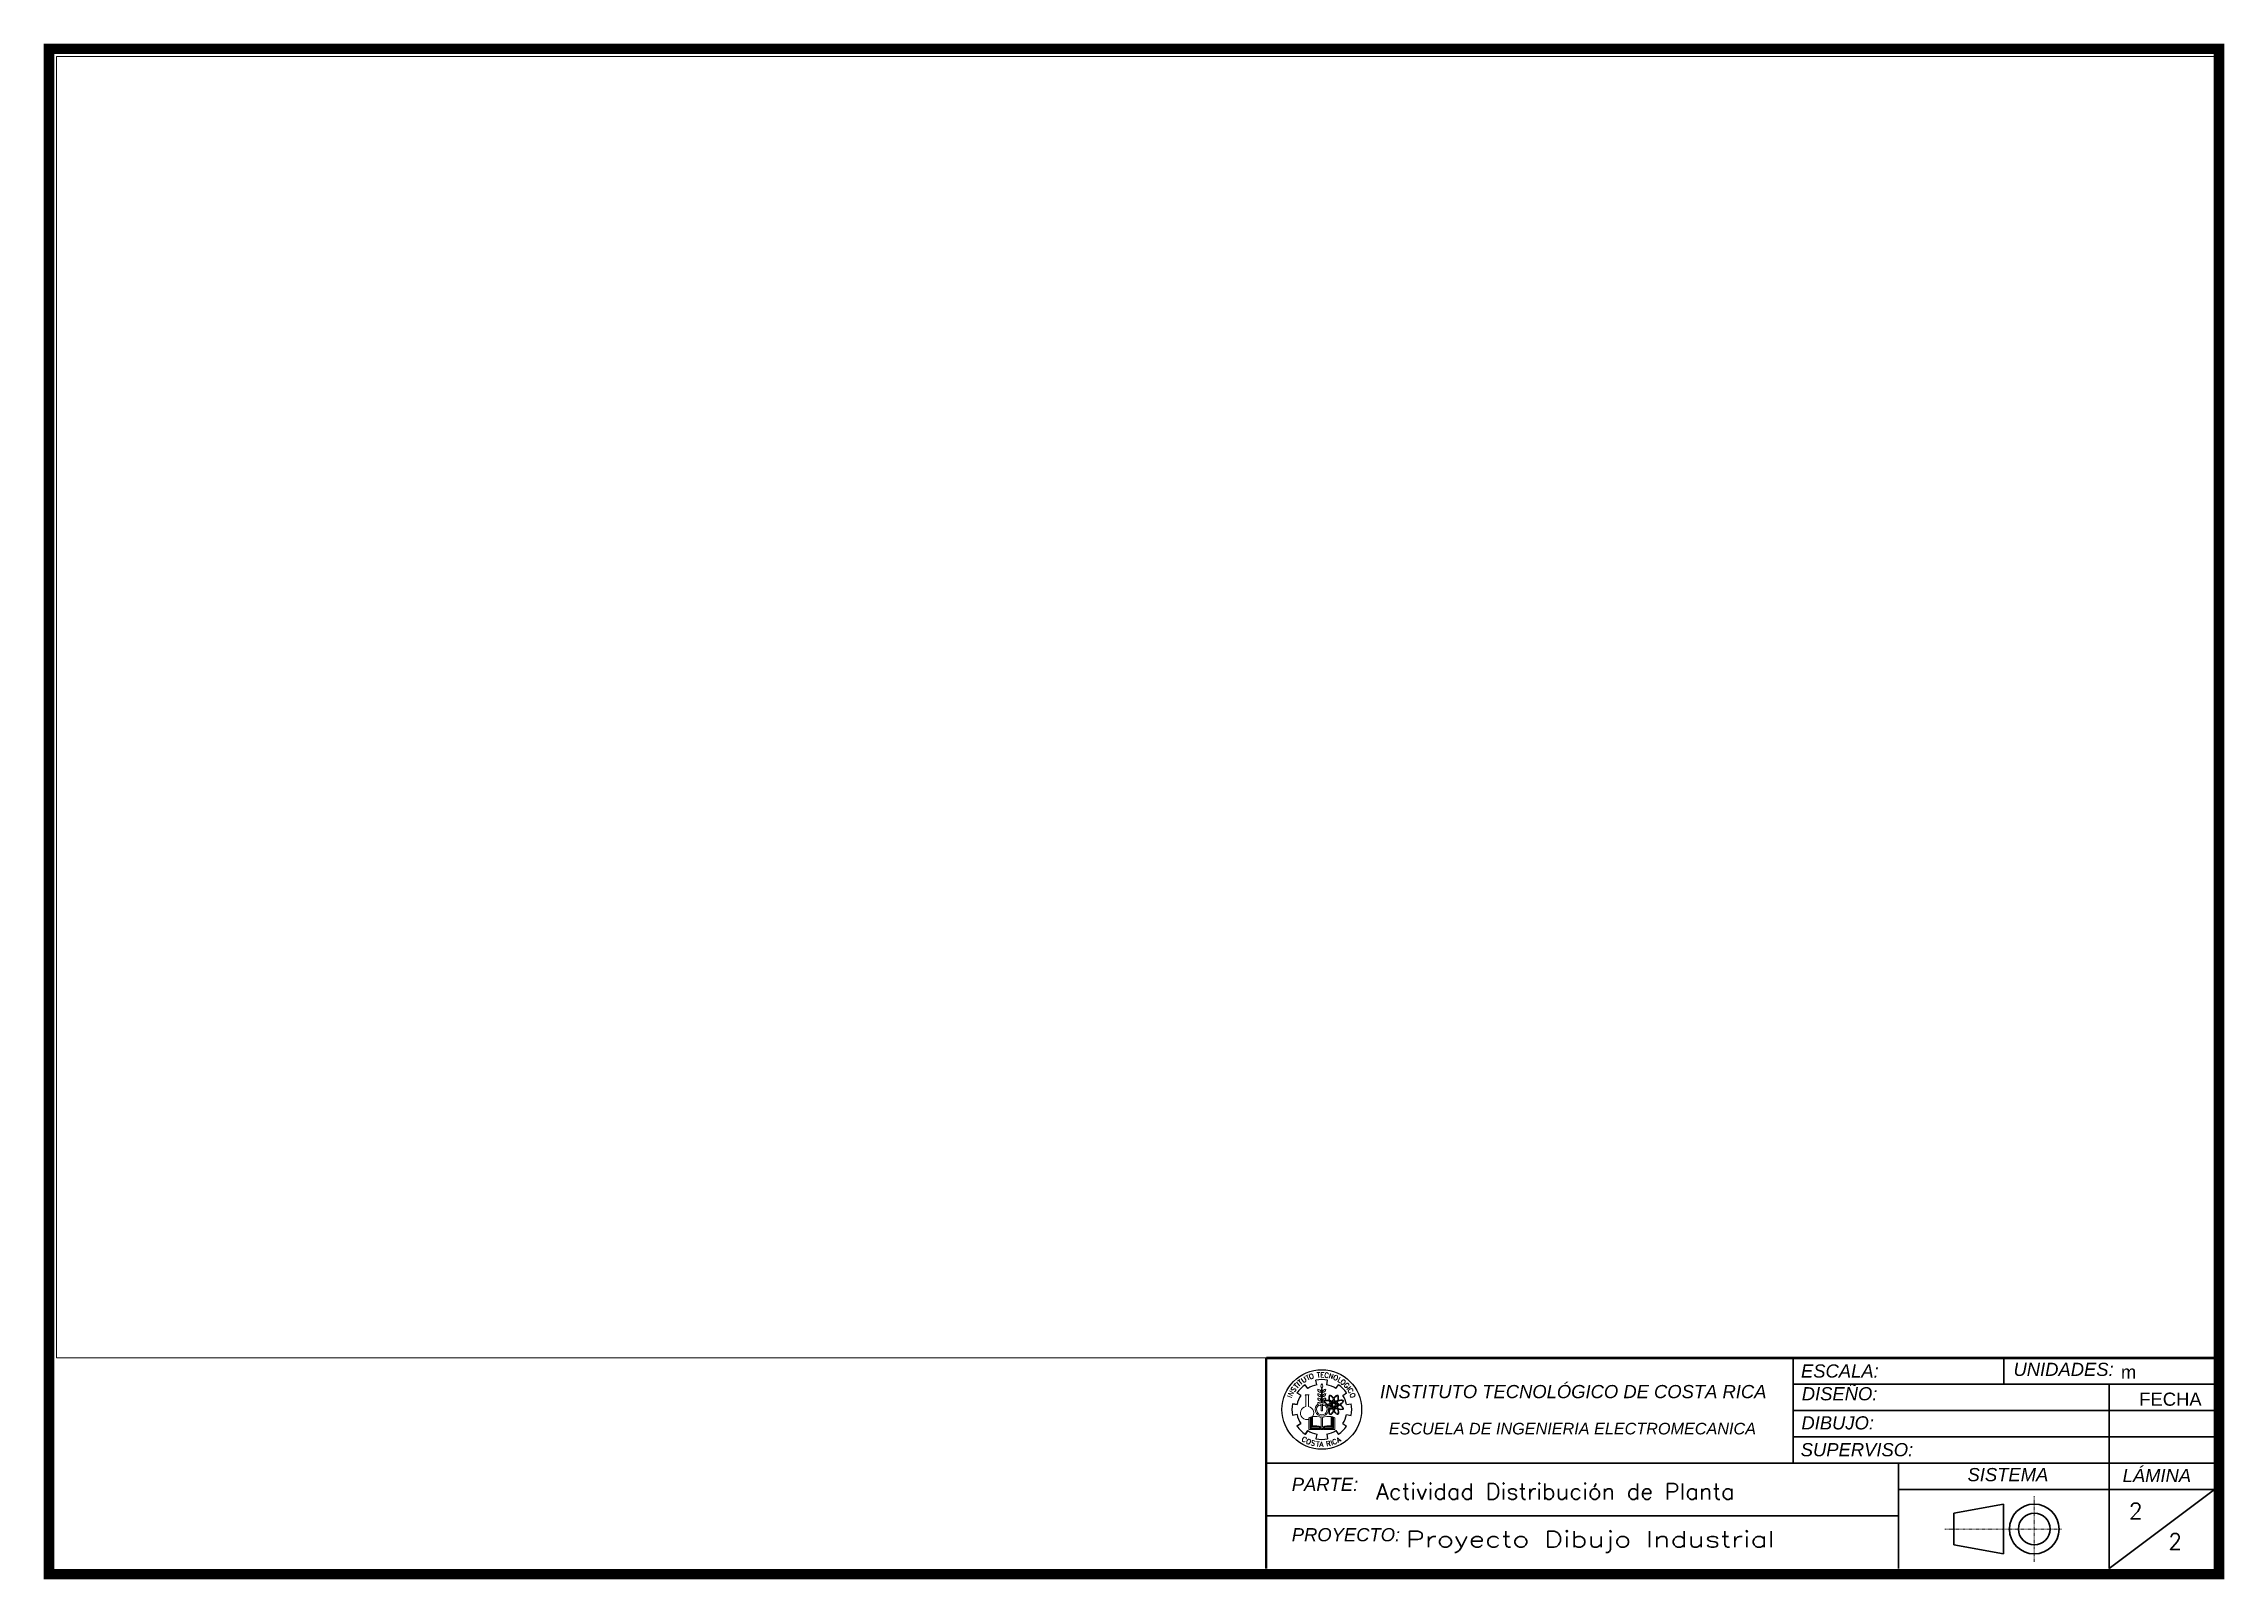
# Paper-space layout 'Layout2' of a CAD drawing. Header units: metres, sheet in millimetres. Extents: x -5 to 409, y -16 to 275.
import ezdxf
from ezdxf.enums import TextEntityAlignment as Align

# ---------------------------------------------------------------- set-up
doc = ezdxf.new("R2010")
doc.units = ezdxf.units.M
doc.header["$LTSCALE"] = 0.05
doc.linetypes.add('ACAD_ISO04W100', pattern=[30, 24, -3, 0, -3])
doc.linetypes.add('CENTER', pattern=[2, 1.25, -0.25, 0.25, -0.25])
doc.layers.add('Contorno', color=7, linetype='Continuous', lineweight=50)
doc.layers.add('ejes', color=1, linetype='ACAD_ISO04W100', lineweight=13)
doc.layers.add('Mview', color=7, linetype='Continuous')
doc.layers.add('Texto', color=251, linetype='Continuous')
doc.styles.add('s1', font='romans.shx')

psp = doc.layouts.new('Layout2')

# ---------------------------------------------------------------- linework, layer by layer
at = {"layer": 'Contorno'}
for p, q in [((326.92, 5.81), (326.92, 25.81)), ((366.92, 20.81), (366.92, 25.81)), ((326.92, 20.81), (406.92, 20.81)), ((386.92, -14.19), (386.92, 20.81)), ((326.92, 15.81), (406.92, 15.81)), ((326.92, 10.81), (406.92, 10.81)), ((226.92, 5.81), (406.92, 5.81)), ((346.92, -14.19), (346.92, 5.81)), ((226.92, 1.7), (226.92, -14.19)), ((346.92, 0.81), (406.92, 0.81)), ((406.92, 0.81), (386.92, -14.19)), ((366.84, -1.94), (357.45, -3.66)), ((357.45, -9.67), (357.45, -3.66)), ((366.84, -11.39), (366.84, -1.94)), ((226.92, -4.19), (346.92, -4.19)), ((357.45, -9.67), (366.84, -11.39))]:
    psp.add_line(p, q, dxfattribs=at)
at = {"layer": 'Contorno', "const_width": 2}
psp.add_lwpolyline([(-4.1, 274.31), (407.77, 274.31), (407.77, -15.23), (-4.1, -15.23)], close=True, dxfattribs=at)
at = {"layer": 'Contorno', "const_width": 0.5}
for points in [[(226.92, 25.81), (406.92, 25.81)], [(226.92, 25.81), (406.92, 25.81)], [(226.92, 25.81), (226.92, -14.19)]]:
    psp.add_lwpolyline(points, dxfattribs=at)
at = {"layer": 'Contorno'}
for radius in [4.72, 3.01]:
    psp.add_circle((372.69, -6.67), radius, dxfattribs=at)
at = {"layer": 'ejes', "linetype": 'Continuous'}
for p, q in [((234.33, 20.73, 0.47), (234.82, 20, 0.47)), ((236.37, 21.58, 0.47), (236.54, 20.71, 0.47)), ((238.58, 21.58, 0.47), (238.41, 20.71, 0.47)), ((240.63, 20.73, 0.47), (240.14, 20, 0.47)), ((232.76, 19.17, 0.47), (233.5, 18.68, 0.47)), ((234.44, 18.82, 0.47), (234.31, 18.82, 0.47)), ((234.44, 18.82, 0.47), (234.94, 18.82, 0.47)), ((234.44, 18.66, 0.47), (234.44, 16.59, 0.47)), ((234.94, 18.82, 0.47), (235.07, 18.82, 0.47)), ((234.94, 18.67, 0.47), (234.94, 16.59, 0.47)), ((237.35, 15.76, 0.47), (237.37, 17.02, 0.47)), ((237.38, 17.27, 0.47), (237.43, 19.92, 0.47)), ((237.43, 19.92, 0.47), (237.48, 19.92, 0.47)), ((237.52, 19.92, 0.47), (237.48, 19.92, 0.47)), ((237.57, 17.27, 0.47), (237.52, 19.92, 0.47)), ((237.6, 15.76, 0.47), (237.58, 17.02, 0.47)), ((242.19, 19.17, 0.47), (241.46, 18.68, 0.47)), ((243.04, 17.12, 0.47), (242.17, 16.95, 0.47)), ((231.92, 14.91, 0.47), (232.78, 15.08, 0.47)), ((235.02, 14.44, 0.47), (235.02, 12.24, 0.47)), ((235.27, 14.54, 0.47), (235.27, 12.4, 0.47)), ((235.42, 14.59, 0.47), (235.42, 12.55, 0.47)), ((235.42, 12.55, 0.47), (237.39, 12.55, 0.47)), ((235.57, 14.63, 0.47), (235.57, 12.72, 0.47)), ((235.72, 14.67, 0.47), (235.72, 12.9, 0.47)), ((237.48, 15.76, 0.47), (237.35, 15.76, 0.47)), ((237.36, 14.47, 0.47), (237.36, 12.72, 0.47)), ((237.48, 15.76, 0.47), (237.6, 15.76, 0.47)), ((239.55, 12.55, 0.47), (237.59, 12.55, 0.47)), ((237.61, 14.47, 0.47), (237.61, 12.72, 0.47)), ((239.25, 14.67, 0.47), (239.25, 12.9, 0.47)), ((239.4, 14.63, 0.47), (239.4, 12.72, 0.47)), ((239.55, 14.59, 0.47), (239.55, 12.55, 0.47)), ((239.71, 14.54, 0.47), (239.71, 12.4, 0.47)), ((239.96, 14.44, 0.47), (239.96, 12.24, 0.47)), ((242.19, 12.87, 0.47), (241.46, 13.36, 0.47)), ((243.04, 14.91, 0.47), (242.17, 15.08, 0.47)), ((235.02, 12.24, 0.47), (237.16, 12.24, 0.47)), ((235.27, 12.4, 0.47), (237.19, 12.4, 0.47)), ((236.37, 10.45, 0.47), (236.54, 11.32, 0.47)), ((237.28, 12.24, 0.47), (237.49, 12.24, 0.47)), ((237.69, 12.24, 0.47), (237.49, 12.24, 0.47)), ((239.71, 12.4, 0.47), (237.78, 12.4, 0.47)), ((239.96, 12.24, 0.47), (237.82, 12.24, 0.47)), ((238.58, 10.45, 0.47), (238.41, 11.32, 0.47)), ((240.63, 11.3, 0.47), (240.14, 12.03, 0.47))]:
    psp.add_line(p, q, dxfattribs=at)
at = {"layer": 'ejes', "linetype": 'CENTER'}
for p, q in [((372.69, -12.89), (372.69, -0.44)), ((377.84, -6.67), (355.73, -6.67))]:
    psp.add_line(p, q, dxfattribs=at)
at = {"layer": 'ejes', "linetype": 'Continuous', "elevation": 0.47}
for points in [[(237.91, 17.65, 0.008314), (237.91, 17.64, 0.270544), (237.94, 17.37, 0.009259), (237.99, 17.32, 0.012015)], [(238.9, 17.63, 0.015565), (238.64, 17.67, 0.071174), (238.14, 17.68, 0.270544), (238.02, 17.59, 0.270544), (238.04, 17.45, 0.017556), (238.13, 17.36, 0.015565)], [(238.86, 17.76, 0.012015), (238.66, 17.8, 0.071174), (238.12, 17.81, 0.001047), (238.12, 17.81, 0.270544)], [(238.2, 17.11, 0.022998), (238.34, 17, 0.012015), (238.51, 16.89, 0.007316)], [(238.24, 17.24, 0.031228), (238.41, 17.1, 0.015565), (238.63, 16.96, 0.00681)], [(238.51, 16.89, 0.005433), (238.43, 16.83, 0.071174)], [(238.63, 16.81, 0.008585), (238.51, 16.73, 0.071174)], [(239.31, 17.32, 0.016984), (238.82, 17.08, 0.013156), (238.63, 16.96, 0.071174)], [(238.63, 16.81, 0.013156), (238.83, 16.7, 0.007316), (239.04, 16.6, 0.001302)], [(239.08, 17.07, 0.00681), (238.89, 16.96, 0.009153), (238.75, 16.89, 0.071174)], [(238.75, 16.89, 0.009153), (238.89, 16.82, 0.00681), (239.08, 16.72, 0.005641)], [(239.73, 18.13, 0.012015), (239.62, 18.3, 0.071174), (239.24, 18.69, 0.270544), (238.97, 18.72, 0.270544), (238.81, 18.51, 0.071174), (238.82, 17.96, 0.012015), (238.86, 17.76, 0.024143)], [(238.9, 17.63, 0.013156), (238.96, 17.41, 0.007316), (239.03, 17.18, 0.024143)], [(239.04, 16.6, 0.007316), (238.97, 16.37, 0.013156), (238.91, 16.15, 0.071174)], [(239.66, 18.01, 0.015565), (239.51, 18.23, 0.071174), (239.16, 18.59, 0.270544), (239.02, 18.61, 0.270544), (238.93, 18.49, 0.071174), (238.95, 17.99, 0.015565), (239, 17.73, 0.024143)], [(239.44, 17.6, 0.007316), (239.22, 17.67, 0.013156), (239, 17.73, 0.071174)], [(239.04, 17.59, 0.009153), (239.08, 17.45, 0.00681), (239.15, 17.24, 0.024143)], [(239.39, 17.49, 0.00681), (239.18, 17.55, 0.009153), (239.04, 17.59, 0.071174)], [(239.08, 17.07, 0.005726), (239.14, 16.89, 0.001302)], [(239.14, 16.89, 0.005726), (239.08, 16.72, 0.0333)], [(239.24, 17.15, 0.001784), (239.19, 17.12, 0.0333)], [(239.19, 17.12, 0.001784), (239.21, 17.07, 0.005641)], [(239.21, 16.72, 0.001784), (239.19, 16.66, 0.0333)], [(239.19, 16.66, 0.001784), (239.25, 16.64, 0.005641)], [(239.24, 17.15, 0.001302), (239.22, 17.11, 0.001302), (239.21, 17.07, 0.0333)], [(239.21, 16.72, 0.001302), (239.23, 16.68, 0.001302), (239.25, 16.64, 0.0333)], [(239.41, 17.23, 0.005641), (239.34, 17.06, 0.005641), (239.28, 16.89, 0.0333)], [(239.28, 16.89, 0.005641), (239.34, 16.73, 0.005641), (239.42, 16.56, 0.0333)], [(239.39, 17.49, 0.005726), (239.31, 17.32, 0.024143)], [(239.74, 17.37, 0.005641), (239.57, 17.3, 0.005641), (239.41, 17.23, 0.0333)], [(239.42, 16.56, 0.005641), (239.58, 16.5, 0.005641), (239.75, 16.43, 0.0333)], [(239.66, 18.01, 0.013156), (239.55, 17.81, 0.007316), (239.44, 17.6, 0.024143)], [(239.51, 17.45, 0.001784), (239.49, 17.4, 0.024143)], [(239.56, 17.43, 0.001302), (239.53, 17.41, 0.001302), (239.49, 17.4, 0.013156)], [(239.56, 17.43, 0.001784), (239.51, 17.45, 0.009153)], [(239.74, 17.89, 0.009153), (239.66, 17.76, 0.00681), (239.57, 17.56, 0.024143)], [(239.74, 17.5, 0.005726), (239.57, 17.56, 0.013156)], [(240.61, 17.78, 0.012015), (240.65, 17.98, 0.071174), (240.65, 18.52, 0.270544), (240.49, 18.74, 0.270544), (240.22, 18.7, 0.071174), (239.85, 18.3, 0.012015), (239.73, 18.13, 0.007316)], [(239.91, 17.57, 0.00681), (239.81, 17.76, 0.009153), (239.74, 17.89, 0.071174)], [(239.91, 17.57, 0.005726), (239.74, 17.5, 0.024143)], [(239.91, 17.3, 0.005641), (239.74, 17.37, 0.009153)], [(240.47, 17.74, 0.015565), (240.52, 18, 0.071174), (240.53, 18.51, 0.270544), (240.44, 18.62, 0.270544), (240.3, 18.6, 0.071174), (239.95, 18.23, 0.015565), (239.81, 18.01, 0.00681)], [(240.03, 17.61, 0.007316), (239.92, 17.82, 0.013156), (239.81, 18.01, 0.071174)], [(240.07, 17.23, 0.005641), (239.91, 17.3, 0.024143)], [(239.91, 16.5, 0.005641), (240.08, 16.57, 0.0333)], [(239.97, 17.45, 0.001784), (239.92, 17.43, 0.024143)], [(239.95, 17.42, 0.001302), (239.92, 17.43, 0.013156)], [(239.99, 17.4, 0.001302), (239.95, 17.42, 0.024143)], [(239.99, 17.4, 0.001784), (239.97, 17.45, 0.009153)], [(240.47, 17.74, 0.013156), (240.26, 17.68, 0.007316), (240.03, 17.61, 0.024143)], [(240.14, 17.07, 0.005641), (240.07, 17.23, 0.009153)], [(240.08, 16.57, 0.005641), (240.15, 16.74, 0.024143)], [(240.44, 17.61, 0.009153), (240.29, 17.56, 0.00681), (240.09, 17.49, 0.024143)], [(240.17, 17.33, 0.005726), (240.09, 17.49, 0.013156)], [(240.21, 16.9, 0.005641), (240.14, 17.07, 0.024143)], [(240.15, 16.74, 0.005641), (240.21, 16.9, 0.009153)], [(240.34, 17.25, 0.005726), (240.17, 17.33, 0.024143)], [(240.29, 17.13, 0.001784), (240.24, 17.16, 0.024143)], [(240.26, 17.12, 0.001302), (240.24, 17.16, 0.013156)], [(240.25, 16.65, 0.001302), (240.26, 16.69, 0.024143)], [(240.25, 16.65, 0.001784), (240.3, 16.67, 0.0333)], [(240.28, 17.08, 0.001302), (240.26, 17.12, 0.024143)], [(240.26, 16.69, 0.001302), (240.28, 16.73, 0.013156)], [(240.28, 17.08, 0.001784), (240.29, 17.13, 0.009153)], [(240.3, 16.67, 0.001784), (240.28, 16.73, 0.024143)], [(240.34, 17.25, 0.00681), (240.4, 17.46, 0.009153), (240.44, 17.61, 0.071174)], [(240.35, 16.9, 0.005726), (240.41, 17.08, 0.013156)], [(240.41, 16.73, 0.005726), (240.35, 16.9, 0.024143)], [(240.74, 16.91, 0.009153), (240.6, 16.98, 0.00681), (240.41, 17.08, 0.024143)], [(240.41, 16.73, 0.00681), (240.6, 16.83, 0.009153), (240.74, 16.91, 0.071174)], [(240.45, 17.2, 0.007316), (240.52, 17.42, 0.013156), (240.58, 17.64, 0.071174)], [(240.86, 16.98, 0.013156), (240.66, 17.09, 0.007316), (240.45, 17.2, 0.024143)], [(240.45, 16.61, 0.007316), (240.66, 16.72, 0.013156), (240.86, 16.83, 0.071174)], [(240.59, 16.17, 0.013156), (240.53, 16.39, 0.007316), (240.45, 16.61, 0.024143)], [(240.86, 16.98, 0.015565), (241.07, 17.13, 0.071174), (241.44, 17.48, 0.270544), (241.45, 17.62, 0.270544), (241.34, 17.71, 0.071174), (240.83, 17.69, 0.015565), (240.58, 17.64, 0.024143)], [(240.59, 16.17, 0.015565), (240.85, 16.12, 0.071174), (241.35, 16.12, 0.270544), (241.47, 16.2, 0.270544), (241.45, 16.34, 0.071174), (241.08, 16.69, 0.015565), (240.86, 16.83, 0.00681)], [(240.98, 16.91, 0.012015), (241.15, 17.03, 0.071174), (241.54, 17.41, 0.270544), (241.57, 17.67, 0.270544), (241.35, 17.83, 0.071174), (240.81, 17.82, 0.012015), (240.61, 17.78, 0.024143)], [(240.62, 16.03, 0.012015), (240.83, 16, 0.071174), (241.37, 15.99, 0.270544), (241.58, 16.16, 0.270544), (241.54, 16.42, 0.071174), (241.15, 16.79, 0.012015), (240.98, 16.91, 0.007316)], [(238.73, 16.12, 0.010908), (238.91, 16.15, 0.00681)], [(238.74, 15.99, 0.00855), (238.88, 16.02, 0.007316)], [(238.88, 16.02, 0.012015), (238.84, 15.81, 0.071174), (238.84, 15.27, 0.270544), (239, 15.06, 0.270544), (239.27, 15.1, 0.071174), (239.64, 15.49, 0.012015), (239.76, 15.66, 0.007316)], [(239.02, 16.05, 0.015565), (238.97, 15.8, 0.071174), (238.96, 15.29, 0.270544), (239.05, 15.18, 0.270544), (239.19, 15.2, 0.071174), (239.54, 15.57, 0.015565), (239.68, 15.78, 0.00681)], [(239.02, 16.05, 0.013156), (239.23, 16.11, 0.007316), (239.46, 16.19, 0.024143)], [(239.15, 16.54, 0.00681), (239.09, 16.34, 0.009153), (239.05, 16.19, 0.071174)], [(239.05, 16.19, 0.009153), (239.2, 16.23, 0.00681), (239.4, 16.3, 0.024143)], [(239.15, 16.54, 0.005726), (239.32, 16.47, 0.001302)], [(239.32, 16.47, 0.005726), (239.4, 16.3, 0.013156)], [(239.46, 16.19, 0.007316), (239.57, 15.98, 0.013156), (239.68, 15.78, 0.071174)], [(239.5, 16.39, 0.001784), (239.52, 16.34, 0.0333)], [(239.5, 16.39, 0.001302), (239.53, 16.38, 0.001302), (239.57, 16.36, 0.0333)], [(239.52, 16.34, 0.001784), (239.57, 16.36, 0.024143)], [(239.58, 16.23, 0.005726), (239.75, 16.3, 0.024143)], [(239.58, 16.23, 0.00681), (239.68, 16.04, 0.009153), (239.75, 15.91, 0.071174)], [(239.75, 16.43, 0.005641), (239.91, 16.5, 0.024143)], [(239.75, 16.3, 0.005726), (239.92, 16.23, 0.013156)], [(239.75, 15.91, 0.009153), (239.83, 16.04, 0.00681), (239.92, 16.23, 0.024143)], [(239.76, 15.66, 0.012015), (239.87, 15.5, 0.071174), (240.25, 15.11, 0.270544), (240.52, 15.07, 0.270544), (240.68, 15.29, 0.071174), (240.66, 15.83, 0.012015), (240.62, 16.03, 0.007316)], [(239.83, 15.78, 0.013156), (239.94, 15.98, 0.007316), (240.04, 16.19, 0.024143)], [(239.83, 15.78, 0.015565), (239.97, 15.57, 0.071174), (240.33, 15.21, 0.270544), (240.47, 15.19, 0.270544), (240.55, 15.3, 0.071174), (240.54, 15.81, 0.015565), (240.49, 16.06, 0.00681)], [(239.92, 16.37, 0.001302), (239.96, 16.38, 0.024143)], [(239.92, 16.37, 0.001784), (239.98, 16.35, 0.0333)], [(239.96, 16.38, 0.001302), (240, 16.4, 0.0333)], [(239.98, 16.35, 0.001784), (240, 16.4, 0.024143)], [(240.04, 16.19, 0.007316), (240.27, 16.12, 0.013156), (240.49, 16.06, 0.071174)], [(240.1, 16.31, 0.005726), (240.17, 16.48, 0.024143)], [(240.1, 16.31, 0.00681), (240.3, 16.24, 0.009153), (240.45, 16.2, 0.071174)], [(240.17, 16.48, 0.005726), (240.34, 16.55, 0.0333)], [(240.45, 16.2, 0.009153), (240.41, 16.35, 0.00681), (240.34, 16.55, 0.024143)]]:
    psp.add_lwpolyline(points, format="xyb", dxfattribs=at)
at = {"layer": 'ejes', "linetype": 'Continuous'}
psp.add_circle((239.74, 16.9, 0.47), 0.266, dxfattribs=at)
for centre, radius, start, end in [((237.84, 20.46, 0.47), 0.552, 131.1121, 228.8879), ((237.11, 20.46, 0.47), 0.552, 311.1121, 48.8879), ((234.69, 15.36, 0.47), 1.26, 101.537, 285.0486), ((234.28, 18.67, 0.47), 0.158, 357.9602, 79.3968), ((235.1, 18.67, 0.47), 0.158, 100.6032, 182.0398), ((234.69, 15.36, 0.47), 1.26, 314.3979, 78.463), ((237.48, 16.02, 0.47), 1.26, 123.83, 56.17), ((237.48, 16.02, 0.47), 1.01, 121.8534, 58.1466), ((236.75, 19.31, 0.47), 0.552, 356.1121, 93.8879), ((237.26, 19.82, 0.47), 0.552, 176.1121, 273.8879), ((236.75, 18.47, 0.47), 0.552, 356.1121, 93.8879), ((237.26, 18.99, 0.47), 0.552, 176.1121, 273.8879), ((236.75, 17.64, 0.47), 0.552, 356.1121, 93.8879), ((237.26, 18.16, 0.47), 0.552, 176.1121, 273.8879), ((237.26, 17.32, 0.47), 0.552, 176.1121, 208.3104), ((236.75, 16.81, 0.47), 0.552, 48.2662, 93.8879), ((237.26, 17.32, 0.47), 0.552, 235.0237, 273.8879), ((237.48, 16.02, 0.47), 1.26, 94.4121, 106.6694), ((237.48, 16.02, 0.47), 1.01, 95.7972, 102.0735), ((236.75, 16.81, 0.47), 0.552, 356.1121, 20.1922), ((237.48, 16.02, 0.47), 1.26, 73.3306, 85.5879), ((237.48, 16.02, 0.47), 1.01, 77.9265, 84.2028), ((238.21, 19.31, 0.47), 0.552, 86.1121, 183.8879), ((237.69, 19.82, 0.47), 0.552, 266.1121, 3.8879), ((238.21, 18.47, 0.47), 0.552, 86.1121, 183.8879), ((237.69, 18.99, 0.47), 0.552, 266.1121, 3.8879), ((237.69, 18.16, 0.47), 0.552, 266.1121, 3.8879), ((238.21, 17.64, 0.47), 0.552, 86.1121, 183.8879), ((238.21, 16.81, 0.47), 0.552, 159.8078, 183.8879), ((237.69, 17.32, 0.47), 0.552, 266.1121, 304.9763), ((238.21, 16.81, 0.47), 0.552, 86.1121, 131.7338), ((237.69, 17.32, 0.47), 0.552, 331.6896, 3.8879), ((236.23, 11.9, 0.47), 2.81, 109.9495, 115.5297), ((234.69, 15.36, 0.47), 1.26, 297.3637, 305.4251), ((236.23, 11.9, 0.47), 2.81, 103.5001, 106.6975), ((236.23, 9.99, 0.47), 2.81, 65.6315, 103.5001), ((236.23, 11.9, 0.47), 2.81, 66.1688, 100.345), ((236.23, 9.99, 0.47), 2.96, 67.4563, 99.8108), ((237.49, 12.24, 0.47), 0.206, 90, 180), ((237.49, 12.24, 0.47), 0.206, 0, 90), ((238.75, 9.99, 0.47), 2.81, 76.4999, 114.3685), ((238.75, 11.9, 0.47), 2.81, 79.655, 113.8312), ((238.75, 9.99, 0.47), 2.96, 80.1892, 112.5437), ((238.75, 11.9, 0.47), 2.81, 73.3025, 76.4999), ((238.75, 11.9, 0.47), 2.81, 64.4703, 70.0505), ((237.49, 12.24, 0.47), 0.332, 152.8956, 180), ((237.49, 12.24, 0.47), 0.332, 0, 27.1044)]:
    psp.add_arc(centre, radius, start, end, dxfattribs=at)
at = {"layer": 'Texto', "linetype": 'Continuous'}
for p, q in [((234.82, 20, 0.47), (234.33, 20.73, 0.47)), ((236.54, 20.71, 0.47), (236.37, 21.58, 0.47)), ((238.41, 20.71, 0.47), (238.58, 21.58, 0.47)), ((240.14, 20, 0.47), (240.63, 20.73, 0.47)), ((231.92, 17.12, 0.47), (232.78, 16.95, 0.47)), ((232.78, 16.95, 0.47), (231.92, 17.12, 0.47)), ((233.5, 18.68, 0.47), (232.76, 19.17, 0.47)), ((241.46, 18.68, 0.47), (242.19, 19.17, 0.47)), ((242.17, 16.95, 0.47), (243.04, 17.12, 0.47)), ((232.78, 15.08, 0.47), (231.92, 14.91, 0.47)), ((232.76, 12.87, 0.47), (233.5, 13.36, 0.47)), ((233.5, 13.36, 0.47), (232.76, 12.87, 0.47)), ((241.46, 13.36, 0.47), (242.19, 12.87, 0.47)), ((242.17, 15.08, 0.47), (243.04, 14.91, 0.47)), ((234.33, 11.3, 0.47), (234.82, 12.03, 0.47)), ((234.82, 12.03, 0.47), (234.33, 11.3, 0.47)), ((236.54, 11.32, 0.47), (236.37, 10.45, 0.47)), ((238.41, 11.32, 0.47), (238.58, 10.45, 0.47)), ((240.14, 12.03, 0.47), (240.63, 11.3, 0.47))]:
    psp.add_line(p, q, dxfattribs=at)
at = {"layer": 'Texto'}
psp.add_lwpolyline([(407.77, -15.23), (-4.1, -15.23), (-4.1, 274.31), (407.77, 274.31)], close=True, dxfattribs=at)
at = {"layer": 'Texto', "linetype": 'Continuous'}
psp.add_circle((237.48, 16.02, 0.47), 7.56, dxfattribs=at)
for radius, start, end in [(5.67, 123.75, 146.25), (4.79, 101.25, 123.75), (5.67, 78.75, 101.25), (4.79, 56.25, 78.75), (5.67, 33.75, 56.25), (5.67, 168.75, 191.25), (4.79, 146.25, 168.75), (4.79, 11.25, 33.75), (5.67, 348.75, 11.25), (5.67, 213.75, 236.25), (4.79, 191.25, 213.75), (5.67, 303.75, 326.25), (4.79, 326.25, 348.75), (4.79, 236.25, 258.75), (5.67, 258.75, 281.25), (4.79, 281.25, 303.75)]:
    psp.add_arc((237.48, 16.02, 0.47), radius, start, end, dxfattribs=at)

# ---------------------------------------------------------------- texts
at = {"layer": 'Texto', "linetype": 'Continuous', "style": 's1'}
for s, rotation, p in [('T', 47.3712, (233.19, 19.96, 0.47)), ('I', 42.9961, (233.5, 20.28, 0.47)), ('T', 38.2127, (233.87, 20.59, 0.47)), ('U', 31.1603, (234.46, 21, 0.47)), ('T', 23.6029, (235.14, 21.36, 0.47)), ('O', 17.3964, (235.73, 21.58, 0.47)), ('T', 5.5388, (236.91, 21.82, 0.47)), ('E', 358.9867, (237.58, 21.84, 0.47)), ('C', 352.0527, (238.28, 21.79, 0.47)), ('N', 344.2902, (239.05, 21.62, 0.47)), ('O', 336.2982, (239.82, 21.35, 0.47)), ('L', 328.7207, (240.5, 21, 0.47)), ('O', 322.1472, (241.05, 20.62, 0.47)), ('G', 314.053, (241.66, 20.07, 0.47)), ('I', 68.2946, (232.06, 18.17, 0.47)), ('N', 62.3185, (232.32, 18.72, 0.47)), ('S', 54.6136, (232.73, 19.39, 0.47)), ('I', 308.5994, (242.03, 19.65, 0.47)), ('C', 305.34, (242.32, 19.17, 0.47)), ('O', 294.6464, (242.63, 18.38, 0.47)), ('C', 329.5864, (233.77, 9.68, 0.47)), ('O', 337.6302, (234.68, 9.23, 0.47)), ('S', 345.4796, (235.64, 8.91, 0.47)), ('T', 353.3104, (236.62, 8.72, 0.47)), ('A', 359.2708, (237.38, 8.67, 0.47)), ('R', 10.8804, (238.86, 8.81, 0.47)), ('I', 16.5763, (239.57, 8.98, 0.47)), ('C', 21.5715, (240.18, 9.19, 0.47)), ('A', 28.8754, (241.02, 9.59, 0.47))]:
    psp.add_text(s, height=0.945, rotation=rotation, dxfattribs=at).set_placement(p, align=Align.BOTTOM_CENTER)
at = {"layer": 'Texto', "style": 's1'}
for s, width, p, p2 in [('Actividad Distribución de Planta', 0.930603, (247.77, -1.04), (315.84, -1.04)), ('Proyecto Dibujo Industrial ', 1.165997, (253.44, -10.1), (326.23, -10.1))]:
    psp.add_text(s, height=3, dxfattribs=dict(at, width=width)).set_placement(p, p2, align=Align.FIT)
for s, insert, char_height, width, attachment_point in [('{\\fArial|b0|i1|c0|p34;UNIDADES:}', (368.75, 24.89), 2.5, 19.0829, 1), ('{\\fArial|b0|i1|c0|p34;INSTITUTO TECNOLÓGICO DE COSTA RICA}', (248.53, 20.67), 2.5, 77.9305, 1), ('{\\fArial|b0|i0|c0|p34;m}', (389.14, 24.37), 2.5, 14.1315, 1), ('{\\fArial|b0|i0|c0|p34;FECHA}', (392.62, 17.96), 2.5, 19.0829, 4), ('{\\fArial|b0|i1|c0|p34;ESCUELA DE INGENIERIA ELECTROMECANICA}', (250.21, 13.49), 2.2, 77.9305, 1), ('{\\fArial|b0|i1|c0|p34;SUPERVISO:}', (328.37, 9.64), 2.5, 19.0829, 1), ('{\\fArial|b0|i1|c0|p34;SISTEMA}', (360.03, 4.91), 2.5, 19.0829, 1), ('{\\fArial|b0|i1|c0|p34;LÁMINA}', (389.46, 4.74), 2.5, 19.0829, 1), ('2', (390.65, -1.75), 3, 7.4367, 1), ('2', (398.15, -7.53), 3, 9.5415, 1)]:
    psp.add_mtext(s, dxfattribs=dict(at, insert=insert, char_height=char_height, width=width, attachment_point=attachment_point))
at = {"layer": 'Texto', "char_height": 2.5, "attachment_point": 1, "style": 's1'}
for s, insert in [('{\\fArial|b0|i1|c0|p34;ESCALA:}', (328.42, 24.58)), ('{\\fArial|b0|i1|c0|p34;DISEÑO:}', (328.57, 20.26)), ('{\\fArial|b0|i1|c0|p34;DIBUJO:}', (328.5, 14.73)), ('{\\fArial|b0|i1|c0|p34;PARTE:}', (231.78, 3.07)), ('{\\fArial|b0|i1|c0|p34;PROYECTO:}', (231.78, -6.5))]:
    psp.add_mtext(s, dxfattribs=dict(at, insert=insert))

# ---------------------------------------------------------------- viewports
at = {"layer": 'Mview'}
psp.add_viewport(center=(202.12, 149.35), size=(409.6, 247.0816), view_center_point=(29.017, 63.758), view_height=30.88521, dxfattribs=at)

doc.saveas('drawing.dxf')
